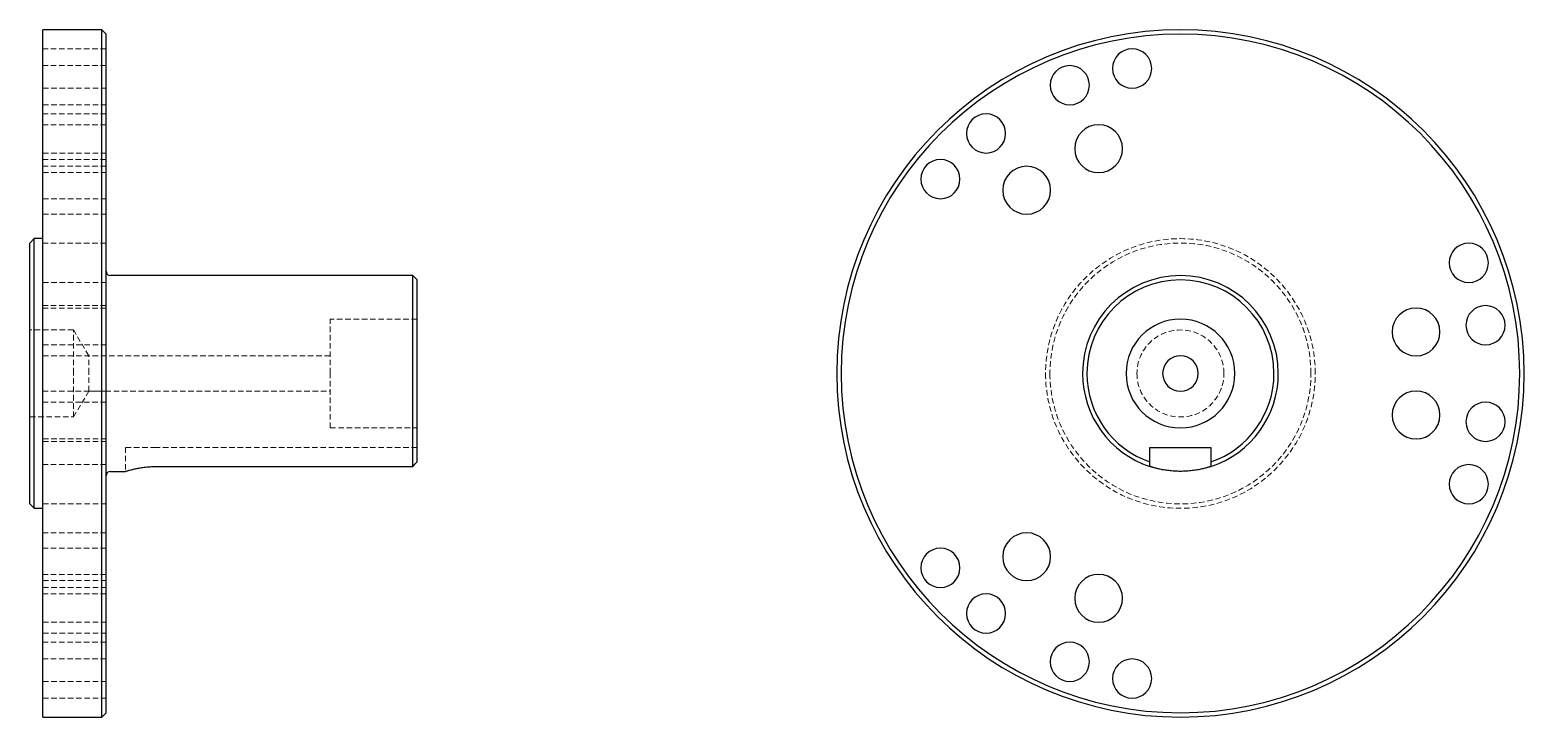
# Model space of a CAD drawing. Header units: millimetres. Extents: x 232 to 576, y 85 to 487.
# Drawn here: x 232.4 to 575.9, y 85.3 to 243.3 of the extents above; entities that cross this region are included whole.
import ezdxf

# ---------------------------------------------------------------- set-up
doc = ezdxf.new("R2010")
doc.units = ezdxf.units.MM
doc.linetypes.add('HIDDEN', pattern=[1.905, 1.27, -0.635])

msp = doc.modelspace()

# ---------------------------------------------------------------- linework, layer by layer
at = {"color": 7, "linetype": 'Continuous', "lineweight": 25}
for p, q in [((248.9, 243.29), (235.4, 243.29)), ((235.4, 164.29), (235.4, 243.29)), ((249.9, 242.29), (248.9, 243.29)), ((248.9, 164.29), (248.9, 243.29)), ((249.9, 164.29), (249.9, 242.29)), ((233.4, 195.29), (232.4, 194.29)), ((232.4, 164.29), (232.4, 194.29)), ((235.4, 195.29), (233.4, 195.29)), ((233.4, 164.29), (233.4, 195.29)), ((320.4, 186.79), (250.9, 186.79)), ((321.4, 185.79), (320.4, 186.79)), ((320.4, 164.29), (320.4, 186.79)), ((321.4, 164.29), (321.4, 185.79)), ((232.4, 134.29), (232.4, 164.29)), ((233.4, 133.29), (233.4, 164.29)), ((235.4, 85.29), (235.4, 164.29)), ((248.9, 85.29), (248.9, 164.29)), ((249.9, 86.29), (249.9, 164.29)), ((320.4, 142.9), (320.4, 164.29)), ((321.4, 143.96), (321.4, 164.29)), ((489.88, 147.29), (503.88, 147.29)), ((489.88, 143.96), (489.88, 147.29)), ((503.88, 147.29), (503.88, 143.96)), ((250.9, 141.79), (254.4, 141.79)), ((261.4, 142.9), (320.4, 142.9)), ((232.4, 134.29), (233.4, 133.29)), ((233.4, 133.29), (235.4, 133.29)), ((248.9, 85.29), (249.9, 86.29)), ((235.4, 85.29), (248.9, 85.29))]:
    msp.add_line(p, q, dxfattribs=at)
at = {"color": 7, "linetype": 'HIDDEN', "lineweight": 18}
for p, q in [((249.9, 238.91), (235.4, 238.91)), ((249.9, 235.07), (235.4, 235.07)), ((235.4, 229.91), (249.9, 229.91)), ((235.4, 226.07), (249.9, 226.07)), ((249.9, 223.97), (235.4, 223.97)), ((249.9, 221.47), (235.4, 221.47)), ((235.4, 214.97), (249.9, 214.97)), ((249.9, 213.47), (235.4, 213.47)), ((249.9, 211.92), (235.4, 211.92)), ((235.4, 210.47), (249.9, 210.47)), ((235.4, 204.47), (249.9, 204.47)), ((235.4, 200.92), (249.9, 200.92)), ((249.9, 194.23), (235.4, 194.23)), ((235.4, 185.23), (249.9, 185.23)), ((249.9, 179.89), (235.4, 179.89)), ((249.9, 179.34), (235.4, 179.34)), ((301.4, 164.29), (301.4, 176.79)), ((321.4, 176.79), (301.4, 176.79)), ((242.4, 174.29), (232.4, 174.29)), ((242.4, 164.29), (242.4, 174.29)), ((245.95, 168.38), (242.4, 174.29)), ((235.4, 170.89), (249.9, 170.89)), ((235.4, 168.34), (249.9, 168.34)), ((245.95, 164.29), (245.95, 168.38)), ((301.4, 168.38), (245.95, 168.38)), ((242.4, 154.29), (242.4, 164.29)), ((245.95, 160.2), (245.95, 164.29)), ((301.4, 151.79), (301.4, 164.29)), ((249.9, 160.24), (235.4, 160.24)), ((242.4, 154.29), (245.95, 160.2)), ((245.95, 160.2), (301.4, 160.2)), ((249.9, 157.68), (235.4, 157.68)), ((232.4, 154.29), (242.4, 154.29)), ((301.4, 151.79), (321.4, 151.79)), ((235.4, 149.24), (249.9, 149.24)), ((235.4, 148.68), (249.9, 148.68)), ((261.4, 147.29), (254.4, 147.29)), ((254.4, 147.29), (254.4, 141.78)), ((321.4, 147.29), (261.4, 147.29)), ((249.9, 143.34), (235.4, 143.34)), ((235.4, 134.34), (249.9, 134.34)), ((249.9, 127.66), (235.4, 127.66)), ((249.9, 124.11), (235.4, 124.11)), ((249.9, 118.1), (235.4, 118.1)), ((235.4, 116.66), (249.9, 116.66)), ((235.4, 115.11), (249.9, 115.11)), ((249.9, 113.61), (235.4, 113.61)), ((235.4, 107.1), (249.9, 107.1)), ((235.4, 104.61), (249.9, 104.61)), ((249.9, 102.5), (235.4, 102.5)), ((249.9, 98.66), (235.4, 98.66)), ((235.4, 93.5), (249.9, 93.5)), ((235.4, 89.66), (249.9, 89.66))]:
    msp.add_line(p, q, dxfattribs=at)
at = {"color": 7, "linetype": 'Continuous', "lineweight": 25}
for centre, radius, start, end in [((496.88, 164.29), 79, 0, 180), ((496.88, 164.29), 78, 0, 180), ((485.77, 234.41), 4.5, 0, 180), ((471.44, 230.57), 4.5, 0, 180), ((485.77, 234.41), 4.5, 180, 0), ((471.44, 230.57), 4.5, 180, 0), ((452.2, 219.47), 4.5, 0, 180), ((478.07, 215.97), 5.5, 0, 180), ((452.2, 219.47), 4.5, 180, 0), ((441.7, 208.97), 4.5, 0, 180), ((478.07, 215.97), 5.5, 180, 0), ((461.53, 206.42), 5.5, 0, 180), ((441.7, 208.97), 4.5, 180, 0), ((461.53, 206.42), 5.5, 180, 0), ((563.16, 189.73), 4.5, 0, 180), ((563.16, 189.73), 4.5, 180, 0), ((250.9, 187.79), 1, 180, 270), ((496.88, 164.29), 22.5, 0, 180), ((496.88, 164.29), 21.5, 0, 180), ((551.04, 173.84), 5.5, 0, 180), ((567.01, 175.39), 4.5, 0, 180), ((496.88, 164.29), 12.5, 0, 180), ((567.01, 175.39), 4.5, 180, 0), ((551.04, 173.84), 5.5, 180, 0), ((496.88, 164.29), 4.09, 0, 180), ((496.88, 164.29), 79, 180, 0), ((496.88, 164.29), 78, 180, 0), ((496.88, 164.29), 22.5, 180, 251.8738), ((496.88, 164.29), 21.5, 180, 250.9992), ((496.88, 164.29), 12.5, 180, 0), ((496.88, 164.29), 4.09, 180, 0), ((496.88, 164.29), 22.5, 288.1262, 0), ((496.88, 164.29), 21.5, 289.0008, 0), ((551.04, 154.74), 5.5, 0, 180), ((551.04, 154.74), 5.5, 180, 0), ((567.01, 153.18), 4.5, 0, 180), ((567.01, 153.18), 4.5, 180, 0), ((250.9, 140.79), 1, 90, 180), ((563.16, 138.84), 4.5, 0, 180), ((563.16, 138.84), 4.5, 180, 0), ((461.53, 122.16), 5.5, 0, 180), ((441.7, 119.61), 4.5, 0, 180), ((461.53, 122.16), 5.5, 180, 0), ((441.7, 119.61), 4.5, 180, 0), ((478.07, 112.6), 5.5, 0, 180), ((452.2, 109.11), 4.5, 0, 180), ((478.07, 112.6), 5.5, 180, 0), ((452.2, 109.11), 4.5, 180, 0), ((471.44, 98), 4.5, 0, 180), ((471.44, 98), 4.5, 180, 0), ((485.77, 94.16), 4.5, 0, 180), ((485.77, 94.16), 4.5, 180, 0)]:
    msp.add_arc(centre, radius, start, end, dxfattribs=at)
at = {"color": 7, "linetype": 'HIDDEN', "lineweight": 18}
for radius, start, end in [(31, 0, 180), (30, 0, 180), (10, 0, 180), (31, 180, 0), (30, 180, 0), (10, 180, 0)]:
    msp.add_arc((496.88, 164.29), radius, start, end, dxfattribs=at)
at = {"color": 7, "linetype": 'Continuous', "lineweight": 25}
for points, knots in [([(254.4, 141.79), (254.42, 141.8), (254.48, 141.81), (254.89, 141.94), (255.54, 142.12), (256.41, 142.34), (257.47, 142.56), (258.68, 142.74), (260.01, 142.88), (260.93, 142.9), (261.4, 142.9)], [0, 0, 0, 0, 0.124648, 0.249403, 0.374513, 0.499743, 0.624366, 0.749651, 0.874131, 1, 1, 1, 1]), ([(503.88, 142.9), (503.88, 142.9), (503.88, 142.9), (503.87, 142.9), (503.85, 142.89), (503.82, 142.89), (503.79, 142.87), (503.72, 142.85), (503.59, 142.81), (503.35, 142.74), (503.06, 142.65), (502.59, 142.52), (501.86, 142.34), (500.8, 142.12), (499.59, 141.94), (498.27, 141.82), (496.88, 141.77), (495.5, 141.82), (494.18, 141.94), (492.96, 142.12), (491.9, 142.34), (491.17, 142.52), (490.7, 142.65), (490.41, 142.74), (490.18, 142.81), (490.03, 142.86), (489.94, 142.89), (489.89, 142.9), (489.88, 142.9), (489.88, 142.9)], [0, 0, 0, 0, 0.010419, 0.02082, 0.031216, 0.041619, 0.052042, 0.062497, 0.093753, 0.125167, 0.156274, 0.187543, 0.250142, 0.312537, 0.374931, 0.437456, 0.499685, 0.562298, 0.624642, 0.687164, 0.749746, 0.812024, 0.843447, 0.87471, 0.905928, 0.936997, 0.958043, 0.97901, 1, 1, 1, 1])]:
    msp.add_open_spline(points, degree=3, knots=knots, dxfattribs=at)
for points in [[(320.4, 142.9), (320.73, 143.26), (321.06, 143.61), (321.4, 143.96)], [(489.88, 142.9), (489.88, 143.26), (489.88, 143.61), (489.88, 143.96)], [(503.88, 143.96), (503.88, 143.61), (503.88, 143.26), (503.88, 142.9)]]:
    msp.add_open_spline(points, degree=3, dxfattribs=at)

doc.saveas('drawing.dxf')
